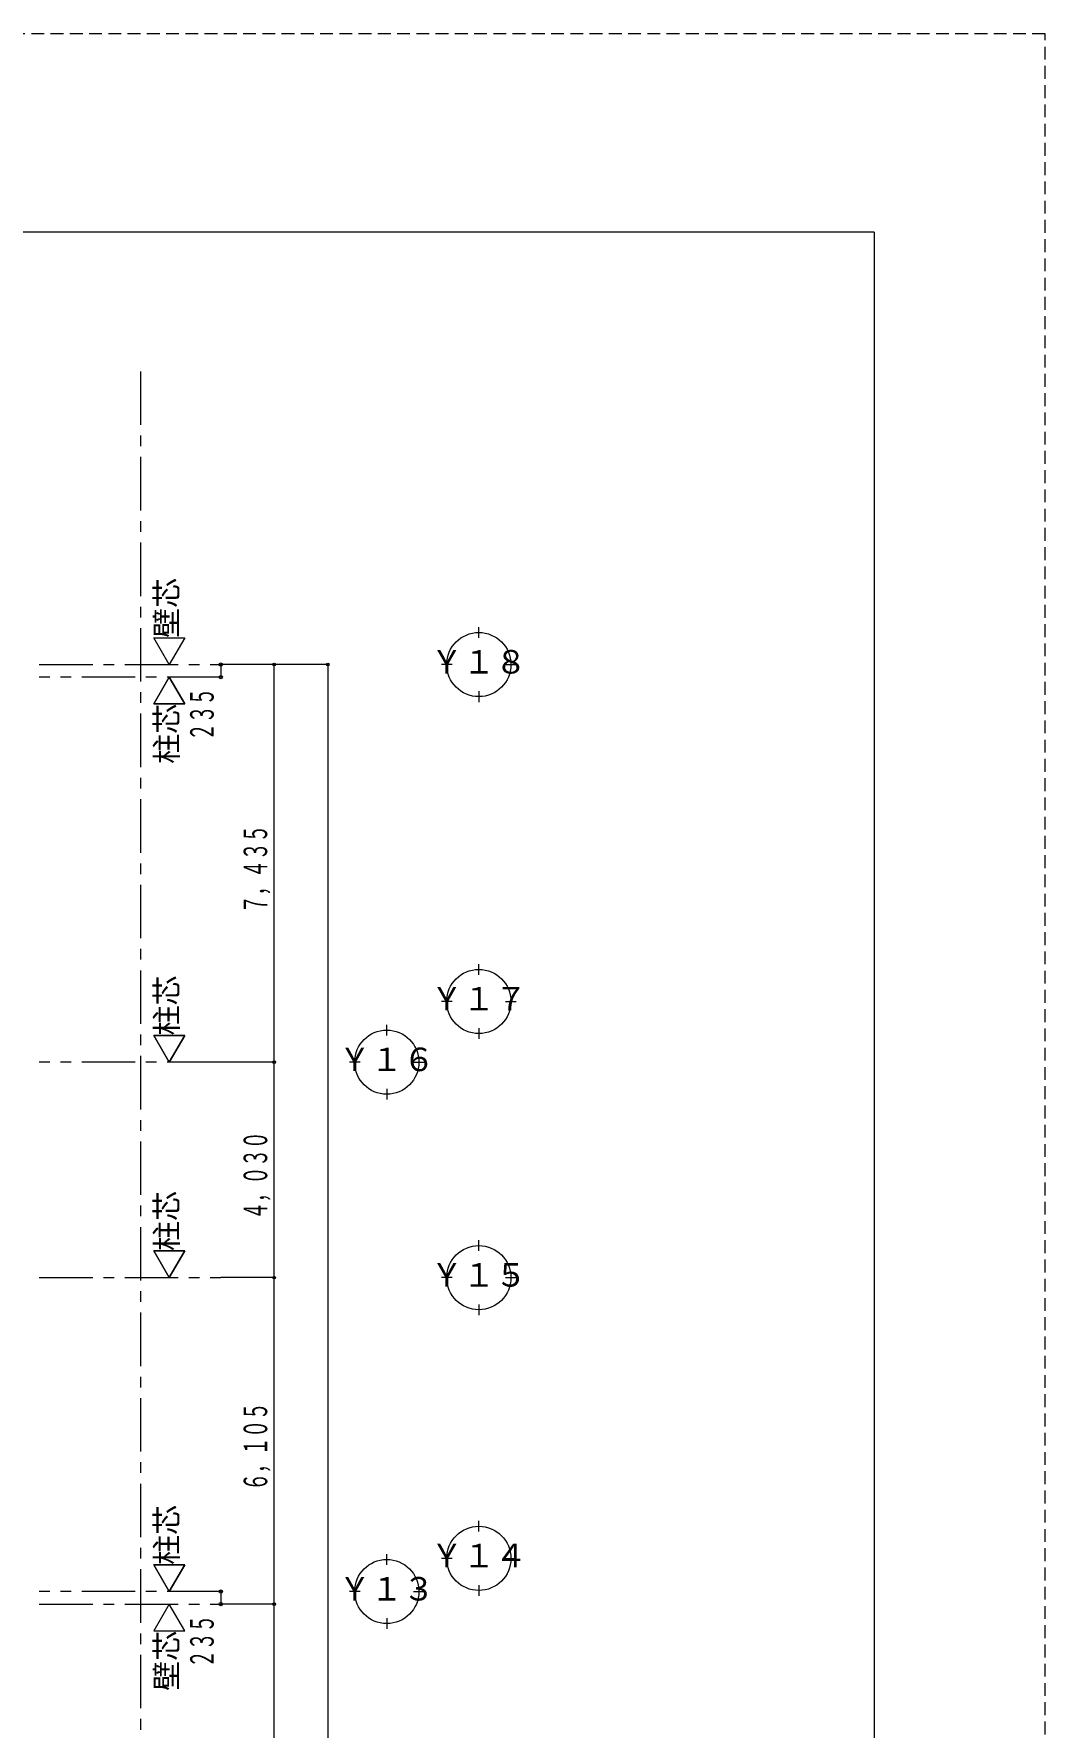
# Model space of a CAD drawing. Units: millimetres at full size, sheet at 1:200. Extents: x -59400 to 184562, y -133173 to 46006.
# Drawn here: x 165648 to 184562, y 10335 to 42000 of the extents above; entities that cross this region are included whole.
import ezdxf
from ezdxf.enums import TextEntityAlignment as Align

# ---------------------------------------------------------------- set-up
doc = ezdxf.new("R2010")
doc.units = ezdxf.units.MM
doc.header["$LTSCALE"] = 200
doc.linetypes.add('CHAIN1', pattern=[8, 5, -1, 1, -1])
doc.linetypes.add('DASHED1', pattern=[1.8, 1.2, -0.6])
for name, color, linetype, lineweight in [('0-0', 4, 'CHAIN1', 5), ('0-1', 2, 'Continuous', 18), ('0-3', 4, 'CHAIN1', 5), ('0-4', 3, 'Continuous', 13), ('0-8', 2, 'Continuous', 18), ('0-9', 5, 'Continuous', 5), ('0-A', 2, 'Continuous', 18), ('4-8', 5, 'Continuous', 5), ('4-9', 2, 'Continuous', 18), ('8-B', 2, 'CHAIN1', 18), ('F-F', 7, 'DASHED1', 9)]:
    doc.layers.add(name, color=color, linetype=linetype, lineweight=lineweight)
doc.layers.add('0-B', color=2, linetype='Continuous')
doc.layers.add('4-A', color=2, linetype='Continuous')
doc.styles.add('ＭＳ ゴシック', font='')
doc.styles.get('ＭＳ ゴシック').set_extended_font_data('MS Gothic')

msp = doc.modelspace()

# ---------------------------------------------------------------- linework, layer by layer
at = {"layer": '0-0'}
for p, q in [((165748.3, 30205.6), (169144.2, 30205.6)), ((165748.3, 12635.6), (169144.2, 12635.6))]:
    msp.add_line(p, q, dxfattribs=at)
at = {"layer": '0-1', "color": 5, "lineweight": 5}
for q in [(68962.1, 38291.2), (181362.6, -38291.2)]:
    msp.add_line((181362.6, 38291.2), q, dxfattribs=at)
at = {"layer": '0-3'}
for p, q in [((169144.2, 29970.6), (165748.3, 29970.6)), ((169144.2, 22770.6), (165748.3, 22770.6)), ((165748.3, 18740.6), (169144.2, 18740.6)), ((169144.2, 12870.6), (165748.3, 12870.6))]:
    msp.add_line(p, q, dxfattribs=at)
at = {"layer": '0-4', "color": 2, "lineweight": 18}
for points in [[(168470, 30705.6), (168181.4, 30205.6), (167892.7, 30705.6)], [(168470, 29470.6), (167892.7, 29470.6), (168181.4, 29970.6)], [(168470, 23270.6), (167892.7, 23270.6), (168181.4, 22770.6)], [(168470, 19240.6), (167892.7, 19240.6), (168181.4, 18740.6)], [(168470, 13370.6), (167892.7, 13370.6), (168181.4, 12870.6)], [(168470, 12135.6), (168181.4, 12635.6), (167892.7, 12135.6)]]:
    msp.add_lwpolyline(points, close=True, dxfattribs=at)
at = {"layer": '0-8'}
for p, q in [((173970.8, 30705.6), (173970.8, 30905.6)), ((167892.7, 30705.6), (168470, 30705.6)), ((168181.4, 30205.6), (167892.7, 30705.6)), ((168470, 30705.6), (168181.4, 30205.6)), ((173470.8, 30205.6), (173270.8, 30205.6)), ((174470.8, 30205.6), (174670.8, 30205.6)), ((168181.4, 29970.6), (167892.7, 29470.6)), ((168470, 29470.6), (168181.4, 29970.6)), ((167892.7, 29470.6), (168470, 29470.6)), ((173970.8, 29705.6), (173970.8, 29505.6)), ((173970.8, 24405.6), (173970.8, 24605.6)), ((173470.8, 23905.6), (173270.8, 23905.6)), ((174470.8, 23905.6), (174670.8, 23905.6)), ((172249.1, 23270.6), (172249.1, 23470.6)), ((167892.7, 23270.6), (168470, 23270.6)), ((168181.4, 22770.6), (167892.7, 23270.6)), ((168470, 23270.6), (168181.4, 22770.6)), ((173970.8, 23405.6), (173970.8, 23205.6)), ((171749.1, 22770.6), (171549.1, 22770.6)), ((172749.1, 22770.6), (172949.1, 22770.6)), ((172249.1, 22270.6), (172249.1, 22070.6)), ((173970.8, 19240.6), (173970.8, 19440.6)), ((167892.7, 19240.6), (168470, 19240.6)), ((168181.4, 18740.6), (167892.7, 19240.6)), ((168470, 19240.6), (168181.4, 18740.6)), ((173470.8, 18740.6), (173270.8, 18740.6)), ((174470.8, 18740.6), (174670.8, 18740.6)), ((173970.8, 18240.6), (173970.8, 18040.6)), ((173970.8, 13990.6), (173970.8, 14190.6)), ((167892.7, 13370.6), (168470, 13370.6)), ((168181.4, 12870.6), (167892.7, 13370.6)), ((168470, 13370.6), (168181.4, 12870.6)), ((172249.1, 13370.6), (172249.1, 13570.6)), ((173470.8, 13490.6), (173270.8, 13490.6)), ((174470.8, 13490.6), (174670.8, 13490.6)), ((173970.8, 12990.6), (173970.8, 12790.6)), ((171749.1, 12870.6), (171549.1, 12870.6)), ((172749.1, 12870.6), (172949.1, 12870.6)), ((168181.4, 12635.6), (167892.7, 12135.6)), ((168470, 12135.6), (168181.4, 12635.6)), ((172249.1, 12370.6), (172249.1, 12170.6)), ((167892.7, 12135.6), (168470, 12135.6))]:
    msp.add_line(p, q, dxfattribs=at)
for centre in [(173970.8, 30205.6), (173970.8, 23905.6), (172249.1, 22770.6), (173970.8, 18740.6), (173970.8, 13490.6), (172249.1, 12870.6)]:
    msp.add_circle(centre, 600, dxfattribs=at)
at = {"layer": '0-9'}
for p, q in [((169144.2, 30205.6), (169144.2, 29970.6)), ((169144.2, 12870.6), (169144.2, 12635.6))]:
    msp.add_line(p, q, dxfattribs=at)
at = {"layer": '0-A'}
for centre in [(169144.2, 30205.6), (169144.2, 29970.6), (169144.2, 12870.6), (169144.2, 12635.6)]:
    msp.add_circle(centre, 30, dxfattribs=at)
at = {"layer": '4-8'}
for p, q in [((171144.2, 30205.6), (169144.2, 30205.6)), ((170144.2, 22770.6), (169144.2, 22770.6)), ((170144.2, 18740.6), (169144.2, 18740.6)), ((170144.2, 12635.6), (169144.2, 12635.6)), ((170144.2, 3635.6), (170144.2, 12635.6))]:
    msp.add_line(p, q, dxfattribs=at)
for points in [[(171144.2, 30205.6), (171144.2, -24164.4), (167144.2, -24164.4)], [(170144.2, 12635.6), (170144.2, 18740.6), (170144.2, 22770.6), (170144.2, 30205.6)]]:
    msp.add_lwpolyline(points, dxfattribs=at)
at = {"layer": '4-9'}
for centre in [(170144.2, 30205.6), (171144.2, 30205.6), (170144.2, 22770.6), (170144.2, 18740.6), (170144.2, 12635.6)]:
    msp.add_circle(centre, 25, dxfattribs=at)
at = {"layer": '8-B'}
msp.add_line((167643.1, 35687.7), (167643.1, -28986.3), dxfattribs=at)
at = {"layer": 'F-F'}
msp.add_lwpolyline([(65762.3, 42000), (65762.3, -42000), (184562.3, -42000), (184562.3, 42000)], close=True, dxfattribs=at)

# ---------------------------------------------------------------- texts
at = {"layer": '0-8', "style": 'ＭＳ ゴシック'}
for s, p in [('壁芯', (168461.4, 30705.6)), ('柱芯', (168461.4, 28350.6)), ('柱芯', (168461.4, 23270.6)), ('柱芯', (168461.4, 19240.6)), ('柱芯', (168461.4, 13370.6)), ('壁芯', (168461.4, 11015.6))]:
    msp.add_text(s, height=410.6, rotation=90, dxfattribs=at).set_placement(p, align=Align.BOTTOM_LEFT)
for s, p in [('Ｙ１８', (173070.8, 29905.6)), ('Ｙ１７', (173070.8, 23605.6)), ('Ｙ１６', (171349.1, 22470.6)), ('Ｙ１５', (173070.8, 18440.6)), ('Ｙ１４', (173070.8, 13190.6)), ('Ｙ１３', (171349.1, 12570.6))]:
    msp.add_text(s, height=439.9, dxfattribs=at).set_placement(p, align=Align.BOTTOM_LEFT)
at = {"layer": '0-B', "style": 'ＭＳ ゴシック', "width": 0.55}
for p in [(169144.2, 28780.6), (169144.2, 11445.6)]:
    msp.add_text('２３５', height=439.9, rotation=90, dxfattribs=at).set_placement(p, align=Align.BOTTOM_LEFT)
at = {"layer": '4-A', "style": 'ＭＳ ゴシック', "width": 0.55}
for s, p in [('７，４３５', (170144.2, 25558.1)), ('４，０３０', (170144.2, 19825.6)), ('６，１０５', (170144.2, 14758.1))]:
    msp.add_text(s, height=439.9, rotation=90, dxfattribs=at).set_placement(p, align=Align.BOTTOM_LEFT)

doc.saveas('drawing.dxf')
